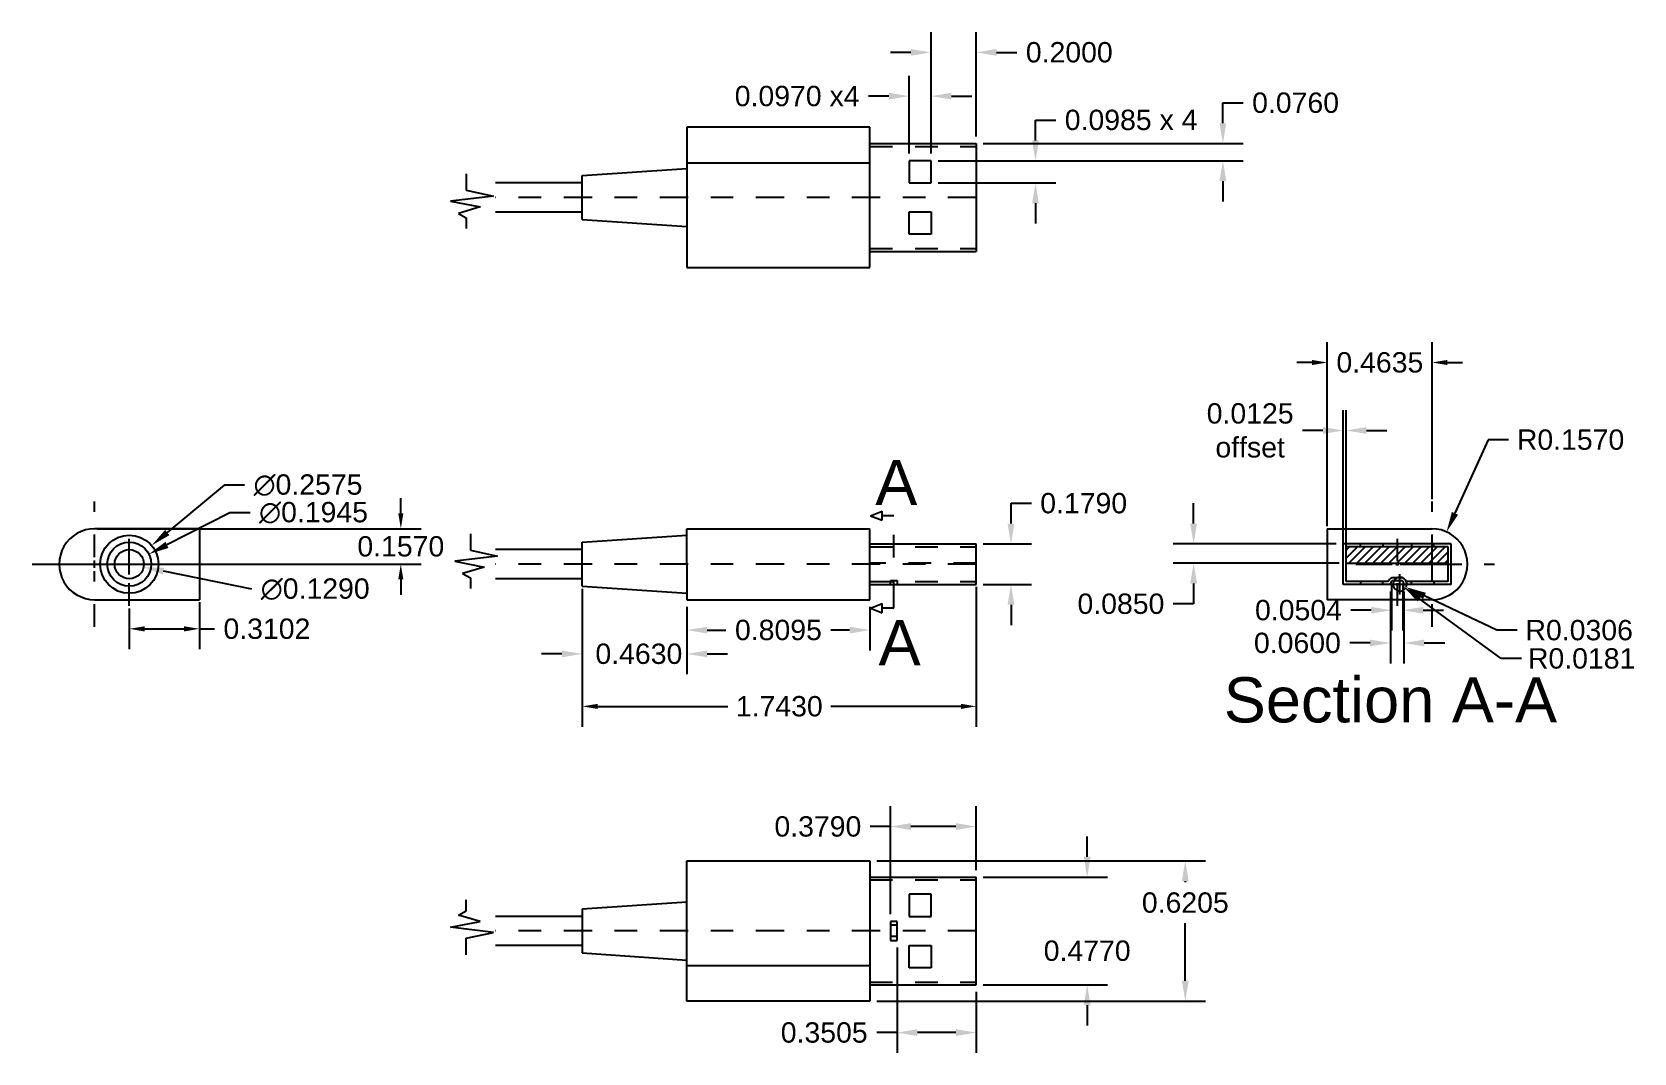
# Model space of a CAD drawing. Header units: inches. Extents: x 6.6 to 13.69, y 2.84 to 7.35.
import ezdxf

# ---------------------------------------------------------------- set-up
doc = ezdxf.new("R2010")
doc.units = ezdxf.units.IN
doc.header["$LTSCALE"] = 0.1
doc.header["$MEASUREMENT"] = 0
for name, pattern in [('CENTER', [2, 1.25, -0.25, 0.25, -0.25]), ('CENTER2', [1.125, 0.75, -0.125, 0.125, -0.125]), ('HIDDEN', [0.375, 0.25, -0.125]), ('PHANTOM', [2.5, 1.25, -0.25, 0.25, -0.25, 0.25, -0.25])]:
    doc.linetypes.add(name, pattern=pattern)
for name, color, linetype in [('Center Line', 3, 'CENTER'), ('Dimensions', 7, 'Continuous'), ('Hidden Lines', 2, 'HIDDEN'), ('Section Line', 150, 'PHANTOM'), ('Visible Lines', 1, 'Continuous')]:
    doc.layers.add(name, color=color, linetype=linetype)
doc.styles.get("Standard").update_dxf_attribs({"font": 'arial.ttf'})
doc.dimstyles.get("Standard").update_dxf_attribs({"dimtxt": 0.18, "dimasz": 0.18, "dimexe": 0.18, "dimexo": 0.0625, "dimgap": 0.09, "dimtad": 0, "dimtih": 1, "dimtoh": 1, "dimdec": 4, "dimzin": 0, "dimdsep": 46, "dimtxsty": 'Standard', "dimcen": 0.09, "dimadec": 0, "dimazin": 0, "dimtfac": 1, "dimtdec": 4, "dimtofl": 0, "dimtmove": 0, "dimatfit": 3, "dimfxl": 1, "dimtolj": 1, "dimtzin": 0, "dimarcsym": 0})

# ---------------------------------------------------------------- blocks, each defined once
blk = doc.blocks.new('*U20')
at = {"layer": 'Center Line', "color": 0, "linetype": 'CENTER2', "transparency": 16777216}
for p, q in [((0, 0.0314), (0, 0.277)), ((-0.277, 0), (-0.0314, 0)), ((0.0314, 0), (0.277, 0)), ((0, -0.277), (0, -0.0314))]:
    blk.add_line(p, q, dxfattribs=at)
at = {"layer": 'Center Line', "color": 0, "linetype": 'Continuous', "transparency": 16777216}
for p, q in [((-0.0157, 0), (0.0157, 0)), ((0, -0.0157), (0, 0.0157))]:
    blk.add_line(p, q, dxfattribs=at)
blk = doc.blocks.new('*D30')
at = {"layer": 'Dimensions', "color": 0, "lineweight": -2, "transparency": 16777216}
for p, q in [((9.5, 4.8117), (9.5, 4.6185)), ((10.3095, 4.8117), (10.3095, 4.6185)), ((9.59, 4.7085), (9.6726, 4.7085)), ((10.2195, 4.7085), (10.1369, 4.7085))]:
    blk.add_line(p, q, dxfattribs=at)
at = {"layer": 'Dimensions', "color": 0, "transparency": 16777216}
for points in [[(9.59, 4.7235), (9.59, 4.6935), (9.5, 4.7085)], [(10.2195, 4.7235), (10.2195, 4.6935), (10.3095, 4.7085)]]:
    blk.add_solid(points, dxfattribs=at)
at = {"layer": 'Dimensions', "color": 0, "transparency": 16777216, "insert": (9.9047, 4.7085), "char_height": 0.09, "attachment_point": 5}
blk.add_mtext('\\A1;0.8095', dxfattribs=at)
blk = doc.blocks.new('*D31')
at = {"layer": 'Dimensions', "color": 0, "lineweight": -2, "transparency": 16777216}
for p, q in [((9.037, 4.8715), (9.037, 4.5132)), ((9.5, 4.8117), (9.5, 4.5132)), ((8.947, 4.6032), (8.857, 4.6032)), ((9.59, 4.6032), (9.68, 4.6032))]:
    blk.add_line(p, q, dxfattribs=at)
at = {"layer": 'Dimensions', "color": 0, "transparency": 16777216}
for points in [[(8.947, 4.6182), (8.947, 4.5882), (9.037, 4.6032)], [(9.59, 4.6182), (9.59, 4.5882), (9.5, 4.6032)]]:
    blk.add_solid(points, dxfattribs=at)
at = {"layer": 'Dimensions', "color": 0, "transparency": 16777216, "insert": (9.2872, 4.6032), "char_height": 0.09, "attachment_point": 5}
blk.add_mtext('\\A1;0.4630', dxfattribs=at)
blk = doc.blocks.new('*D32')
at = {"layer": 'Dimensions', "color": 0, "lineweight": -2, "transparency": 16777216}
for p, q in [((10.4295, 3.3035), (10.4295, 2.8375)), ((10.78, 3.1075), (10.78, 2.8375)), ((10.4295, 2.9275), (10.3395, 2.9275)), ((10.69, 2.9275), (10.5195, 2.9275))]:
    blk.add_line(p, q, dxfattribs=at)
at = {"layer": 'Dimensions', "color": 0, "transparency": 16777216}
for points in [[(10.5195, 2.9425), (10.5195, 2.9125), (10.4295, 2.9275)], [(10.69, 2.9425), (10.69, 2.9125), (10.78, 2.9275)]]:
    blk.add_solid(points, dxfattribs=at)
at = {"layer": 'Dimensions', "color": 0, "transparency": 16777216, "insert": (10.1073, 2.9275), "char_height": 0.09, "attachment_point": 5}
blk.add_mtext('\\A1;0.3505', dxfattribs=at)
blk = doc.blocks.new('*D33')
at = {"layer": 'Dimensions', "color": 0, "lineweight": -2, "transparency": 16777216}
for p, q in [((10.401, 3.451), (10.401, 3.9292)), ((10.78, 3.647), (10.78, 3.9292)), ((10.401, 3.8392), (10.311, 3.8392)), ((10.69, 3.8392), (10.491, 3.8392))]:
    blk.add_line(p, q, dxfattribs=at)
at = {"layer": 'Dimensions', "color": 0, "transparency": 16777216}
for points in [[(10.491, 3.8542), (10.491, 3.8242), (10.401, 3.8392)], [(10.69, 3.8542), (10.69, 3.8242), (10.78, 3.8392)]]:
    blk.add_solid(points, dxfattribs=at)
at = {"layer": 'Dimensions', "color": 0, "transparency": 16777216, "insert": (10.0793, 3.8392), "char_height": 0.09, "attachment_point": 5}
blk.add_mtext('\\A1;0.3790', dxfattribs=at)
blk = doc.blocks.new('*D34')
at = {"layer": 'Dimensions', "color": 0, "lineweight": -2, "transparency": 16777216}
for p, q in [((12.6127, 4.8796), (12.6127, 4.5614)), ((12.6727, 4.8796), (12.6727, 4.5614)), ((12.5227, 4.6514), (12.4327, 4.6514)), ((12.7627, 4.6514), (12.8527, 4.6514))]:
    blk.add_line(p, q, dxfattribs=at)
at = {"layer": 'Dimensions', "color": 0, "transparency": 16777216}
for points in [[(12.5227, 4.6664), (12.5227, 4.6364), (12.6127, 4.6514)], [(12.7627, 4.6664), (12.7627, 4.6364), (12.6727, 4.6514)]]:
    blk.add_solid(points, dxfattribs=at)
at = {"layer": 'Dimensions', "color": 0, "transparency": 16777216, "insert": (12.201, 4.6514), "char_height": 0.09, "attachment_point": 5}
blk.add_mtext('\\A1;0.0600', dxfattribs=at)
blk = doc.blocks.new('*D35')
at = {"layer": 'Dimensions', "color": 0, "lineweight": -2, "transparency": 16777216}
for p, q in [((12.6096, 4.9115), (12.6996, 4.9115)), ((12.6546, 4.8665), (12.6546, 4.9565)), ((13.0831, 4.7078), (12.7635, 4.8597)), ((13.1731, 4.7078), (13.0831, 4.7078))]:
    blk.add_line(p, q, dxfattribs=at)
blk.add_arc((12.6546, 4.9115), 0.0306, 334.57952, 323.58675, dxfattribs=at)
at = {"layer": 'Dimensions', "color": 0, "transparency": 16777216}
blk.add_solid([(12.7699, 4.8733), (12.7571, 4.8462), (12.6822, 4.8983)], dxfattribs=at)
at = {"layer": 'Dimensions', "color": 0, "transparency": 16777216, "insert": (13.4479, 4.7078), "char_height": 0.09, "attachment_point": 5}
blk.add_mtext('\\A1;R0.0306', dxfattribs=at)
blk = doc.blocks.new('*D36')
at = {"layer": 'Dimensions', "color": 0, "lineweight": -2, "transparency": 16777216}
for p, q in [((10.9338, 5.1795), (10.9338, 5.2695)), ((10.9338, 5.2695), (11.0238, 5.2695)), ((10.8112, 5.0895), (11.0238, 5.0895)), ((10.8112, 4.9105), (11.0238, 4.9105)), ((10.9338, 4.8205), (10.9338, 4.7305))]:
    blk.add_line(p, q, dxfattribs=at)
at = {"layer": 'Dimensions', "color": 0, "transparency": 16777216}
for points in [[(10.9188, 5.1795), (10.9488, 5.1795), (10.9338, 5.0895)], [(10.9188, 4.8205), (10.9488, 4.8205), (10.9338, 4.9105)]]:
    blk.add_solid(points, dxfattribs=at)
at = {"layer": 'Dimensions', "color": 0, "transparency": 16777216, "insert": (11.2554, 5.2695), "char_height": 0.09, "attachment_point": 5}
blk.add_mtext('\\A1;0.1790', dxfattribs=at)
blk = doc.blocks.new('*D39')
at = {"layer": 'Dimensions', "color": 0, "lineweight": -2, "transparency": 16777216}
for p, q in [((13.045, 5.5506), (12.8982, 5.2252)), ((13.135, 5.5506), (13.045, 5.5506)), ((12.7967, 4.955), (12.7967, 5.045)), ((12.7517, 5), (12.8417, 5))]:
    blk.add_line(p, q, dxfattribs=at)
at = {"layer": 'Dimensions', "color": 0, "transparency": 16777216}
blk.add_solid([(12.8845, 5.2313), (12.9119, 5.219), (12.8612, 5.1431)], dxfattribs=at)
at = {"layer": 'Dimensions', "color": 0, "transparency": 16777216, "insert": (13.4098, 5.5506), "char_height": 0.09, "attachment_point": 5}
blk.add_mtext('\\A1;R0.1570', dxfattribs=at)
blk = doc.blocks.new('*D40')
at = {"layer": 'Dimensions', "color": 0, "lineweight": -2, "transparency": 16777216}
for p, q in [((11.0423, 6.8753), (11.0423, 6.9653)), ((11.0423, 6.9653), (11.1323, 6.9653)), ((10.6113, 6.7853), (11.1323, 6.7853)), ((10.6113, 6.6868), (11.1323, 6.6868)), ((11.0423, 6.5968), (11.0423, 6.5068))]:
    blk.add_line(p, q, dxfattribs=at)
at = {"layer": 'Dimensions', "color": 0, "transparency": 16777216}
for points in [[(11.0273, 6.8753), (11.0573, 6.8753), (11.0423, 6.7853)], [(11.0273, 6.5968), (11.0573, 6.5968), (11.0423, 6.6868)]]:
    blk.add_solid(points, dxfattribs=at)
at = {"layer": 'Dimensions', "color": 0, "transparency": 16777216, "insert": (11.4653, 6.9653), "char_height": 0.09, "attachment_point": 5}
blk.add_mtext('\\A1;0.0985 x 4', dxfattribs=at)
blk = doc.blocks.new('*D41')
at = {"layer": 'Dimensions', "color": 0, "lineweight": -2, "transparency": 16777216}
for p, q in [((10.483, 6.8165), (10.483, 7.1609)), ((10.58, 6.8165), (10.58, 7.1609)), ((10.393, 7.0709), (10.303, 7.0709)), ((10.67, 7.0709), (10.76, 7.0709))]:
    blk.add_line(p, q, dxfattribs=at)
at = {"layer": 'Dimensions', "color": 0, "transparency": 16777216}
for points in [[(10.393, 7.0859), (10.393, 7.0559), (10.483, 7.0709)], [(10.67, 7.0859), (10.67, 7.0559), (10.58, 7.0709)]]:
    blk.add_solid(points, dxfattribs=at)
at = {"layer": 'Dimensions', "color": 0, "transparency": 16777216, "insert": (9.9875, 7.0709), "char_height": 0.09, "attachment_point": 5}
blk.add_mtext('\\A1;0.0970 x4', dxfattribs=at)
blk = doc.blocks.new('*D42')
at = {"layer": 'Dimensions', "color": 0, "lineweight": -2, "transparency": 16777216}
for p, q in [((11.8713, 6.9513), (11.8713, 7.0413)), ((11.8713, 7.0413), (11.9613, 7.0413)), ((10.8112, 6.8613), (11.9613, 6.8613)), ((10.6113, 6.7853), (11.9613, 6.7853)), ((11.8713, 6.6953), (11.8713, 6.6053))]:
    blk.add_line(p, q, dxfattribs=at)
at = {"layer": 'Dimensions', "color": 0, "transparency": 16777216}
for points in [[(11.8563, 6.9513), (11.8863, 6.9513), (11.8713, 6.8613)], [(11.8563, 6.6953), (11.8863, 6.6953), (11.8713, 6.7853)]]:
    blk.add_solid(points, dxfattribs=at)
at = {"layer": 'Dimensions', "color": 0, "transparency": 16777216, "insert": (12.193, 7.0413), "char_height": 0.09, "attachment_point": 5}
blk.add_mtext('\\A1;0.0760', dxfattribs=at)
blk = doc.blocks.new('*D43')
at = {"layer": 'Dimensions', "color": 0, "lineweight": -2, "transparency": 16777216}
for p, q in [((10.58, 6.8165), (10.58, 7.3546)), ((10.78, 6.8925), (10.78, 7.3546)), ((10.49, 7.2646), (10.4, 7.2646)), ((10.87, 7.2646), (10.96, 7.2646))]:
    blk.add_line(p, q, dxfattribs=at)
at = {"layer": 'Dimensions', "color": 0, "transparency": 16777216}
for points in [[(10.49, 7.2796), (10.49, 7.2496), (10.58, 7.2646)], [(10.87, 7.2796), (10.87, 7.2496), (10.78, 7.2646)]]:
    blk.add_solid(points, dxfattribs=at)
at = {"layer": 'Dimensions', "color": 0, "transparency": 16777216, "insert": (11.1917, 7.2646), "char_height": 0.09, "attachment_point": 5}
blk.add_mtext('\\A1;0.2000', dxfattribs=at)
blk = doc.blocks.new('*D44')
at = {"layer": 'Dimensions', "color": 0, "lineweight": -2, "transparency": 16777216}
for p, q in [((12.6175, 4.9077), (12.6175, 4.7063)), ((12.6678, 4.9077), (12.6678, 4.7063)), ((12.5275, 4.7963), (12.4375, 4.7963)), ((12.7578, 4.7963), (12.8478, 4.7963))]:
    blk.add_line(p, q, dxfattribs=at)
at = {"layer": 'Dimensions', "color": 0, "transparency": 16777216}
for points in [[(12.5275, 4.8113), (12.5275, 4.7813), (12.6175, 4.7963)], [(12.7578, 4.8113), (12.7578, 4.7813), (12.6678, 4.7963)]]:
    blk.add_solid(points, dxfattribs=at)
at = {"layer": 'Dimensions', "color": 0, "transparency": 16777216, "insert": (12.2058, 4.7963), "char_height": 0.09, "attachment_point": 5}
blk.add_mtext('\\A1;0.0504', dxfattribs=at)
blk = doc.blocks.new('*D45')
at = {"layer": 'Dimensions', "color": 0, "lineweight": -2, "transparency": 16777216}
for p, q in [((12.6096, 4.9115), (12.6996, 4.9115)), ((12.6546, 4.8665), (12.6546, 4.9565)), ((13.1026, 4.5826), (12.7417, 4.8475)), ((13.1926, 4.5826), (13.1026, 4.5826))]:
    blk.add_line(p, q, dxfattribs=at)
blk.add_arc((12.6546, 4.9115), 0.0181, 323.71783, 358.19902, dxfattribs=at)
at = {"layer": 'Dimensions', "color": 0, "transparency": 16777216}
blk.add_solid([(12.7506, 4.8596), (12.7328, 4.8354), (12.6692, 4.9008)], dxfattribs=at)
at = {"layer": 'Dimensions', "color": 0, "transparency": 16777216, "insert": (13.4588, 4.5826), "char_height": 0.09, "attachment_point": 5}
blk.add_mtext('\\A1;R0.0181', dxfattribs=at)
blk = doc.blocks.new('*D46')
at = {"layer": 'Dimensions', "color": 0, "lineweight": -2, "transparency": 16777216}
for p, q in [((7.452, 5.3496), (7.2004, 5.14)), ((7.542, 5.3496), (7.452, 5.3496)), ((7.0323, 4.9551), (7.0323, 5.0451)), ((6.9873, 5.0001), (7.0773, 5.0001))]:
    blk.add_line(p, q, dxfattribs=at)
at = {"layer": 'Dimensions', "color": 0, "transparency": 16777216}
blk.add_solid([(7.1908, 5.1516), (7.21, 5.1285), (7.1313, 5.0825)], dxfattribs=at)
at = {"layer": 'Dimensions', "color": 0, "transparency": 16777216, "insert": (7.8231, 5.3496), "char_height": 0.09, "attachment_point": 5}
blk.add_mtext('\\A1;∅0.2575', dxfattribs=at)
blk = doc.blocks.new('*D47')
at = {"layer": 'Dimensions', "color": 0, "lineweight": -2, "transparency": 16777216}
for p, q in [((7.4766, 5.2275), (7.199, 5.0854)), ((7.5666, 5.2275), (7.4766, 5.2275)), ((7.0323, 4.9551), (7.0323, 5.0451)), ((6.9873, 5.0001), (7.0773, 5.0001))]:
    blk.add_line(p, q, dxfattribs=at)
at = {"layer": 'Dimensions', "color": 0, "transparency": 16777216}
blk.add_solid([(7.1922, 5.0987), (7.2058, 5.072), (7.1189, 5.0444)], dxfattribs=at)
at = {"layer": 'Dimensions', "color": 0, "transparency": 16777216, "insert": (7.8477, 5.2275), "char_height": 0.09, "attachment_point": 5}
blk.add_mtext('\\A1;∅0.1945', dxfattribs=at)
blk = doc.blocks.new('*D48')
at = {"layer": 'Dimensions', "color": 0, "lineweight": -2, "transparency": 16777216}
for p, q in [((7.0323, 4.9551), (7.0323, 5.0451)), ((6.9873, 5.0001), (7.0773, 5.0001)), ((7.5745, 4.8893), (7.1837, 4.9691))]:
    blk.add_line(p, q, dxfattribs=at)
at = {"layer": 'Dimensions', "color": 0, "transparency": 16777216}
blk.add_solid([(7.1867, 4.9838), (7.1807, 4.9544), (7.0955, 4.9871)], dxfattribs=at)
at = {"layer": 'Dimensions', "color": 0, "transparency": 16777216, "insert": (7.8551, 4.8893), "char_height": 0.09, "attachment_point": 5}
blk.add_mtext('\\A1;∅0.1290', dxfattribs=at)
blk = doc.blocks.new('*D49')
at = {"layer": 'Dimensions', "color": 0, "lineweight": -2, "transparency": 16777216}
for p, q in [((11.2709, 3.7057), (11.2709, 3.7957)), ((10.8112, 3.6157), (11.3609, 3.6157)), ((10.8112, 3.1387), (11.3609, 3.1387)), ((11.2709, 3.0487), (11.2709, 2.9587))]:
    blk.add_line(p, q, dxfattribs=at)
at = {"layer": 'Dimensions', "color": 0, "transparency": 16777216}
for points in [[(11.2559, 3.7057), (11.2859, 3.7057), (11.2709, 3.6157)], [(11.2559, 3.0487), (11.2859, 3.0487), (11.2709, 3.1387)]]:
    blk.add_solid(points, dxfattribs=at)
at = {"layer": 'Dimensions', "color": 0, "transparency": 16777216, "insert": (11.2709, 3.2894), "char_height": 0.09, "attachment_point": 5}
blk.add_mtext('\\A1;0.4770', dxfattribs=at)
blk = doc.blocks.new('*D50')
at = {"layer": 'Dimensions', "color": 0, "lineweight": -2, "transparency": 16777216}
for p, q in [((10.3407, 3.6875), (11.7951, 3.6875)), ((11.7051, 3.5975), (11.7051, 3.5934)), ((11.7051, 3.157), (11.7051, 3.4115)), ((10.3407, 3.067), (11.7951, 3.067))]:
    blk.add_line(p, q, dxfattribs=at)
at = {"layer": 'Dimensions', "color": 0, "transparency": 16777216}
for points in [[(11.6901, 3.5975), (11.7201, 3.5975), (11.7051, 3.6875)], [(11.6901, 3.157), (11.7201, 3.157), (11.7051, 3.067)]]:
    blk.add_solid(points, dxfattribs=at)
at = {"layer": 'Dimensions', "color": 0, "transparency": 16777216, "insert": (11.7051, 3.5024), "char_height": 0.09, "attachment_point": 5}
blk.add_mtext('\\A1;0.6205', dxfattribs=at)
blk = doc.blocks.new('*D52')
at = {"layer": 'Dimensions', "color": 0, "lineweight": -2, "transparency": 16777216}
for p, q in [((12.4042, 5.0312), (12.4042, 5.6816)), ((12.4167, 5.0312), (12.4167, 5.6816)), ((12.3142, 5.5916), (12.2242, 5.5916)), ((12.5067, 5.5916), (12.5967, 5.5916))]:
    blk.add_line(p, q, dxfattribs=at)
at = {"layer": 'Dimensions', "color": 0, "transparency": 16777216}
for points in [[(12.3142, 5.6066), (12.3142, 5.5766), (12.4042, 5.5916)], [(12.5067, 5.6066), (12.5067, 5.5766), (12.4167, 5.5916)]]:
    blk.add_solid(points, dxfattribs=at)
at = {"layer": 'Dimensions', "color": 0, "transparency": 16777216, "insert": (11.992, 5.5916), "char_height": 0.09, "attachment_point": 5}
blk.add_mtext('\\A1;0.0125\\Poffset ', dxfattribs=at)
blk = doc.blocks.new('*D53')
at = {"layer": 'Dimensions', "color": 0, "lineweight": -2, "transparency": 16777216}
for p, q in [((11.7419, 5.1795), (11.7419, 5.2695)), ((12.3729, 5.0895), (11.6519, 5.0895)), ((12.3854, 5.0045), (11.6519, 5.0045)), ((11.7419, 4.9145), (11.7419, 4.8245)), ((11.7419, 4.8245), (11.6519, 4.8245))]:
    blk.add_line(p, q, dxfattribs=at)
at = {"layer": 'Dimensions', "color": 0, "transparency": 16777216}
for points in [[(11.7269, 5.1795), (11.7569, 5.1795), (11.7419, 5.0895)], [(11.7269, 4.9145), (11.7569, 4.9145), (11.7419, 5.0045)]]:
    blk.add_solid(points, dxfattribs=at)
at = {"layer": 'Dimensions', "color": 0, "transparency": 16777216, "insert": (11.4202, 4.8245), "char_height": 0.09, "attachment_point": 5}
blk.add_mtext('\\A1;0.0850', dxfattribs=at)
blk = doc.blocks.new('*U56')
at = {"layer": 'Center Line', "color": 0, "linetype": 'CENTER2', "transparency": 16777216}
for p, q in [((0, 0.0314), (0, 0.277)), ((-0.277, 0), (-0.0314, 0)), ((0.0314, 0), (0.277, 0)), ((0, -0.277), (0, -0.0314))]:
    blk.add_line(p, q, dxfattribs=at)
at = {"layer": 'Center Line', "color": 0, "linetype": 'Continuous', "transparency": 16777216}
for p, q in [((-0.0157, 0), (0.0157, 0)), ((0, -0.0157), (0, 0.0157))]:
    blk.add_line(p, q, dxfattribs=at)
blk = doc.blocks.new('*U57')
at = {"layer": 'Center Line', "color": 0, "linetype": 'CENTER2', "transparency": 16777216}
for p, q in [((0, 0.0129), (0, 0.1845)), ((-0.1845, 0), (-0.0129, 0)), ((0.0129, 0), (0.1845, 0)), ((0, -0.1845), (0, -0.0129))]:
    blk.add_line(p, q, dxfattribs=at)
at = {"layer": 'Center Line', "color": 0, "linetype": 'Continuous', "transparency": 16777216}
for p, q in [((-0.00645, 0), (0.00645, 0)), ((0, -0.00645), (0, 0.00645))]:
    blk.add_line(p, q, dxfattribs=at)
blk = doc.blocks.new('*U58')
at = {"layer": 'Center Line', "color": 0, "linetype": 'CENTER2', "transparency": 16777216}
for p, q in [((0, 0.0129), (0, 0.1845)), ((-0.1845, 0), (-0.0129, 0)), ((0.0129, 0), (0.1845, 0)), ((0, -0.1845), (0, -0.0129))]:
    blk.add_line(p, q, dxfattribs=at)
at = {"layer": 'Center Line', "color": 0, "linetype": 'Continuous', "transparency": 16777216}
for p, q in [((-0.00645, 0), (0.00645, 0)), ((0, -0.00645), (0, 0.00645))]:
    blk.add_line(p, q, dxfattribs=at)
blk = doc.blocks.new('*D59')
at = {"layer": 'Dimensions', "color": 0, "lineweight": -2, "transparency": 16777216}
for p, q in [((7.3426, 4.8317), (7.3426, 4.624)), ((7.0323, 4.8043), (7.0323, 4.624)), ((7.0998, 4.714), (7.2751, 4.714)), ((7.3426, 4.714), (7.4101, 4.714))]:
    blk.add_line(p, q, dxfattribs=at)
at = {"layer": 'Dimensions', "color": 0, "transparency": 16777216}
for points in [[(7.0998, 4.7252), (7.0998, 4.7027), (7.0323, 4.714)], [(7.2751, 4.7252), (7.2751, 4.7027), (7.3426, 4.714)]]:
    blk.add_solid(points, dxfattribs=at)
at = {"layer": 'Dimensions', "color": 0, "transparency": 16777216, "insert": (7.6414, 4.714), "char_height": 0.09, "attachment_point": 5}
blk.add_mtext('\\A1;0.3102', dxfattribs=at)
blk = doc.blocks.new('*D60')
at = {"layer": 'Dimensions', "color": 0, "lineweight": -2, "transparency": 16777216}
for p, q in [((8.2339, 5.2245), (8.2339, 5.292)), ((6.8901, 5.157), (8.3239, 5.157)), ((6.6133, 5), (8.3239, 5)), ((8.2339, 4.9325), (8.2339, 4.865))]:
    blk.add_line(p, q, dxfattribs=at)
at = {"layer": 'Dimensions', "color": 0, "transparency": 16777216}
for points in [[(8.2226, 5.2245), (8.2451, 5.2245), (8.2339, 5.157)], [(8.2226, 4.9325), (8.2451, 4.9325), (8.2339, 5)]]:
    blk.add_solid(points, dxfattribs=at)
at = {"layer": 'Dimensions', "color": 0, "transparency": 16777216, "insert": (8.2339, 5.0785), "char_height": 0.09, "attachment_point": 5}
blk.add_mtext('\\A1;0.1570', dxfattribs=at)
blk = doc.blocks.new('*D63')
at = {"layer": 'Dimensions', "color": 0, "lineweight": -2, "transparency": 16777216}
for p, q in [((9.037, 4.8915), (9.037, 4.281)), ((10.78, 4.8992), (10.78, 4.281)), ((9.1045, 4.371), (9.6811, 4.371)), ((10.7125, 4.371), (10.1359, 4.371))]:
    blk.add_line(p, q, dxfattribs=at)
at = {"layer": 'Dimensions', "color": 0, "transparency": 16777216}
for points in [[(9.1045, 4.3822), (9.1045, 4.3597), (9.037, 4.371)], [(10.7125, 4.3822), (10.7125, 4.3597), (10.78, 4.371)]]:
    blk.add_solid(points, dxfattribs=at)
at = {"layer": 'Dimensions', "color": 0, "transparency": 16777216, "insert": (9.9085, 4.371), "char_height": 0.09, "attachment_point": 5}
blk.add_mtext('\\A1;1.7430', dxfattribs=at)
blk = doc.blocks.new('*D64')
at = {"layer": 'Dimensions', "color": 0, "lineweight": -2, "transparency": 16777216}
for p, q in [((12.3332, 5.1682), (12.3332, 5.9825)), ((12.7967, 5.2883), (12.7967, 5.9825)), ((12.2657, 5.8925), (12.1982, 5.8925)), ((12.8642, 5.8925), (12.9317, 5.8925))]:
    blk.add_line(p, q, dxfattribs=at)
at = {"layer": 'Dimensions', "color": 0, "transparency": 16777216}
for points in [[(12.2657, 5.9037), (12.2657, 5.8812), (12.3332, 5.8925)], [(12.8642, 5.9037), (12.8642, 5.8812), (12.7967, 5.8925)]]:
    blk.add_solid(points, dxfattribs=at)
at = {"layer": 'Dimensions', "color": 0, "transparency": 16777216, "insert": (12.566, 5.8925), "char_height": 0.09, "attachment_point": 5}
blk.add_mtext('\\A1;0.4635', dxfattribs=at)

msp = doc.modelspace()

# ---------------------------------------------------------------- hatches: boundary and pattern name
at = {"layer": 'Visible Lines'}
h = msp.add_hatch(dxfattribs=at)
h.set_pattern_fill('ANSI31', color=256, scale=0.2)
h.paths.add_polyline_path([(12.86866, 5.077), (12.41666, 5.077), (12.41666, 5.0045), (12.86866, 5.0045)])

# ---------------------------------------------------------------- linework, layer by layer
at = {"layer": 'Center Line'}
for p, q in [((10.78, 6.62276), (8.65306, 6.62276)), ((10.78, 5), (8.65306, 5)), ((10.78, 3.37724), (8.65306, 3.37724))]:
    msp.add_line(p, q, dxfattribs=at)
at = {"layer": 'Dimensions'}
for p, q in [((8.5231, 6.72771), (8.5231, 6.65512)), ((8.64395, 6.62886), (8.454, 6.60654)), ((8.454, 6.60654), (8.58489, 6.58103)), ((8.5231, 6.65512), (8.64395, 6.62886)), ((8.58489, 6.58103), (8.48911, 6.55233)), ((8.48911, 6.55233), (8.5231, 6.5332)), ((8.5231, 6.5332), (8.5231, 6.48537)), ((8.54148, 5.13431), (8.54148, 5.06173)), ((8.66233, 5.03546), (8.47238, 5.01314)), ((8.54148, 5.06173), (8.66233, 5.03546)), ((8.47238, 5.01314), (8.60327, 4.98763)), ((8.60327, 4.98763), (8.5075, 4.95893)), ((8.5075, 4.95893), (8.54148, 4.9398)), ((8.54148, 4.9398), (8.54148, 4.89197)), ((8.5231, 3.4668), (8.5231, 3.51463)), ((8.454, 3.39346), (8.58489, 3.41897)), ((8.48911, 3.44767), (8.5231, 3.4668)), ((8.58489, 3.41897), (8.48911, 3.44767)), ((8.64395, 3.37114), (8.454, 3.39346)), ((8.5231, 3.34488), (8.64395, 3.37114)), ((8.5231, 3.27229), (8.5231, 3.34488))]:
    msp.add_line(p, q, dxfattribs=at)
at = {"layer": 'Hidden Lines'}
for p, q in [((10.3095, 6.84876), (10.78, 6.84876)), ((10.3095, 6.39676), (10.78, 6.39676)), ((10.3095, 5.077), (10.78, 5.077)), ((12.48016, 5.077), (12.48016, 5.0895)), ((12.57866, 5.0895), (12.57866, 5.077)), ((12.70666, 5.0895), (12.70666, 5.077)), ((12.80516, 5.077), (12.80516, 5.0895)), ((10.78, 5.0045), (10.3095, 5.0045)), ((10.3095, 4.923), (10.78, 4.923)), ((10.401, 4.9105), (10.401, 4.928)), ((10.401, 4.928), (10.4295, 4.928)), ((10.4295, 4.928), (10.4295, 4.9105)), ((12.48016, 4.923), (12.48016, 4.9105)), ((12.57866, 4.9105), (12.57866, 4.923)), ((12.70666, 4.9105), (12.70666, 4.923)), ((12.80516, 4.923), (12.80516, 4.9105)), ((10.3095, 3.60324), (10.78, 3.60324)), ((10.3095, 3.15124), (10.78, 3.15124))]:
    msp.add_line(p, q, dxfattribs=at)
at = {"layer": 'Section Line'}
for p, q in [((10.31274, 5.21476), (10.36399, 5.23523)), ((10.31274, 5.21476), (10.36399, 5.19429)), ((10.36399, 5.19429), (10.36399, 5.23523)), ((10.41525, 5.21476), (10.36399, 5.21476)), ((10.41525, 4.80528), (10.41525, 5.21476)), ((10.31274, 4.80528), (10.36399, 4.82575)), ((10.36399, 4.78481), (10.36399, 4.82575)), ((10.31274, 4.80528), (10.36399, 4.78481)), ((10.41525, 4.80528), (10.36399, 4.80528))]:
    msp.add_line(p, q, dxfattribs=at)
at = {"layer": 'Visible Lines'}
for p, q in [((10.3095, 6.93301), (9.5, 6.93301)), ((9.5, 6.93301), (9.5, 6.31251)), ((10.3095, 6.31251), (10.3095, 6.93301)), ((10.3095, 6.86126), (10.78, 6.86126)), ((10.78, 6.86126), (10.78, 6.38426)), ((9.037, 6.72001), (9.5, 6.75151)), ((9.5, 6.77601), (10.3095, 6.77601)), ((9.5, 6.75151), (9.5, 6.49401)), ((10.58, 6.78526), (10.483, 6.78526)), ((10.483, 6.78526), (10.483, 6.68676)), ((10.58, 6.68676), (10.58, 6.78526)), ((9.037, 6.68726), (8.65306, 6.68726)), ((9.037, 6.52551), (9.037, 6.72001)), ((10.483, 6.68676), (10.58, 6.68676)), ((9.037, 6.55826), (8.65306, 6.55826)), ((9.037, 6.52551), (9.5, 6.49401)), ((10.483, 6.46026), (10.483, 6.55876)), ((10.483, 6.55876), (10.58, 6.55876)), ((10.58, 6.55876), (10.58, 6.46026)), ((10.58, 6.46026), (10.483, 6.46026)), ((10.3095, 6.38426), (10.78, 6.38426)), ((9.5, 6.31251), (10.3095, 6.31251)), ((7.34258, 5.157), (6.87886, 5.157)), ((7.34258, 5.157), (7.34258, 4.843)), ((9.037, 5.09725), (9.5, 5.12875)), ((9.5, 5), (9.5, 5.157)), ((9.5, 5.157), (10.3095, 5.157)), ((10.3095, 4.843), (10.3095, 5.157)), ((12.33316, 5.157), (12.33316, 4.843)), ((12.33316, 5.157), (12.79688, 5.157)), ((9.037, 5.0645), (8.65306, 5.0645)), ((9.037, 4.90275), (9.037, 5.09725)), ((10.3095, 5.0895), (10.78, 5.0895)), ((10.78, 4.9105), (10.78, 5.0895)), ((12.40416, 4.9105), (12.40416, 5.0895)), ((12.88116, 5.0895), (12.40416, 5.0895)), ((12.86866, 5.077), (12.41666, 5.077)), ((12.41666, 4.923), (12.41666, 5.077)), ((12.86866, 4.923), (12.86866, 5.077)), ((12.88116, 4.9105), (12.88116, 5.0895)), ((9.5, 5), (9.5, 4.843)), ((12.41666, 5.0045), (12.86866, 5.0045)), ((9.037, 4.9355), (8.65306, 4.9355)), ((9.037, 4.90275), (9.5, 4.87125)), ((10.3095, 4.9105), (10.78, 4.9105)), ((12.61265, 4.91089), (12.40416, 4.9105)), ((12.60241, 4.923), (12.41666, 4.923)), ((12.66785, 4.939), (12.61747, 4.939)), ((12.6646, 4.9265), (12.62071, 4.9265)), ((12.88116, 4.9105), (12.67266, 4.91089)), ((12.86866, 4.923), (12.68291, 4.923)), ((6.87908, 4.843), (7.34258, 4.843)), ((9.5, 4.843), (10.3095, 4.843)), ((12.79666, 4.843), (12.33316, 4.843)), ((9.5, 3.68749), (10.3095, 3.68749)), ((9.5, 3.06699), (9.5, 3.68749)), ((10.3095, 3.68749), (10.3095, 3.06699)), ((10.3095, 3.61574), (10.78, 3.61574)), ((10.78, 3.13874), (10.78, 3.61574)), ((9.037, 3.47449), (9.5, 3.50599)), ((9.037, 3.47449), (9.037, 3.27999)), ((9.5, 3.24849), (9.5, 3.50599)), ((10.58, 3.53974), (10.483, 3.53974)), ((10.483, 3.53974), (10.483, 3.44124)), ((10.58, 3.44124), (10.58, 3.53974)), ((9.037, 3.44174), (8.65306, 3.44174)), ((10.4295, 3.41974), (10.401, 3.41974)), ((10.401, 3.41974), (10.401, 3.33474)), ((10.4295, 3.40243), (10.401, 3.40243)), ((10.4295, 3.33474), (10.4295, 3.41974)), ((10.483, 3.44124), (10.58, 3.44124)), ((10.4295, 3.35205), (10.401, 3.35205)), ((10.401, 3.33474), (10.4295, 3.33474)), ((9.037, 3.31274), (8.65306, 3.31274)), ((9.037, 3.27999), (9.5, 3.24849)), ((10.483, 3.21474), (10.483, 3.31324)), ((10.483, 3.31324), (10.58, 3.31324)), ((10.58, 3.31324), (10.58, 3.21474)), ((9.5, 3.22399), (10.3095, 3.22399)), ((10.58, 3.21474), (10.483, 3.21474)), ((10.3095, 3.13874), (10.78, 3.13874)), ((10.3095, 3.06699), (9.5, 3.06699))]:
    msp.add_line(p, q, dxfattribs=at)
for radius in [0.12875, 0.09725, 0.0645]:
    msp.add_circle((7.03233, 5.00006), radius, dxfattribs=at)
for centre, radius, start, end in [((6.87908, 5), 0.157, 89.918937, 270.000019), ((12.79666, 5), 0.157, 269.999981, 90.081063), ((12.63069, 4.91146), 0.03055, 115.654682, 157.807734), ((12.63069, 4.91146), 0.01805, 123.575587, 181.800981), ((12.65462, 4.91146), 0.01805, 358.199019, 56.424413), ((12.65462, 4.91146), 0.03055, 22.192266, 64.345318)]:
    msp.add_arc(centre, radius, start, end, dxfattribs=at)

# ---------------------------------------------------------------- block references
at = {"layer": 'Center Line', "linetype": 'CENTER2'}
for name, p in [('*U56', (6.87908, 5)), ('*U20', (12.79666, 5)), ('*U57', (7.03233, 5.00006)), ('*U58', (12.64341, 5.00006))]:
    msp.add_blockref(name, p, dxfattribs=at)

# ---------------------------------------------------------------- texts
at = {"layer": 'Section Line', "char_height": 0.2, "attachment_point": 1}
for s, width, insert in [('A', 0.2273516, (10.33323, 5.46161)), ('A', 0.4172361, (10.34773, 4.7531)), ('Section A-A', 2, (11.875, 4.5))]:
    msp.add_mtext_dynamic_manual_height_columns(s, width=width, gutter_width=1, heights=[0], dxfattribs=dict(at, insert=insert))

# ---------------------------------------------------------------- dimensions: what is measured, and where the dimension line sits
at = {"layer": 'Dimensions'}
for base, p1, p2, angle, override, picture, middle in [((10.78, 7.26457), (10.58, 6.78526), (10.78, 6.86126), 180, {"dimscale": 0.5}, '*D43', (11.19166, 7.26457)), ((10.93378, 5.0895), (10.78, 4.9105), (10.78, 5.0895), 90, {"dimscale": 0.5}, '*D36', (11.25544, 5.2695)), ((10.78, 4.37095), (9.037, 4.90275), (10.78, 4.9105), 180, {"dimscale": 0.5, "dimasz": 0.135, "dimexo": 0.0225}, '*D63', (9.9085, 4.37095)), ((7.34258141, 4.71397852), (7.03233143, 4.81555549), (7.34258141, 4.84299997), 180, {"dimscale": 0.5, "dimasz": 0.135, "dimexo": 0.0225}, '*D59', (7.64143543, 4.71397852)), ((10.401, 3.83915), (10.78, 3.61574), (10.401, 3.41974), 180, {"dimscale": 0.5}, '*D33', (10.07934, 3.83915)), ((10.4295, 2.9275), (10.78, 3.13874), (10.4295, 3.33474), 180, {"dimscale": 0.5}, '*D32', (10.10735, 2.9275))]:
    dim = msp.add_linear_dim(base=base, p1=p1, p2=p2, angle=angle, dimstyle='Standard', override=override, dxfattribs=at)
    dim.commit()
    dim.dimension.update_dxf_attribs({"geometry": picture, "text_midpoint": middle})
dim = msp.add_linear_dim(base=(10.483, 7.0709), p1=(10.58, 6.78526), p2=(10.483, 6.78526), text='<> x4', dimstyle='Standard', override={"dimscale": 0.5}, dxfattribs=at)
dim.commit()
dim.dimension.update_dxf_attribs({"geometry": '*D41', "text_midpoint": (9.98751, 7.0709)})
dim = msp.add_linear_dim(base=(11.04229, 6.78526), p1=(10.58, 6.68676), p2=(10.58, 6.78526), angle=90, text='<> x 4', dimstyle='Standard', override={"dimscale": 0.5}, dxfattribs=at)
dim.commit()
dim.dimension.update_dxf_attribs({"geometry": '*D40', "text_midpoint": (11.46525, 6.96526)})
for base, p1, p2, angle, override, picture, middle in [((11.87134, 6.86126), (10.58, 6.78526), (10.78, 6.86126), 270, {"dimscale": 0.5}, '*D42', (12.193, 7.04126)), ((12.33316, 5.8925), (12.79666, 5.277), (12.33316, 5.157), 180, {"dimscale": 0.5, "dimasz": 0.135, "dimexo": 0.0225}, '*D64', (12.566, 5.8925)), ((8.23388, 5.157), (6.60208, 5), (6.87886, 5.157), 90, {"dimscale": 0.5, "dimasz": 0.135, "dimexo": 0.0225}, '*D60', (8.23388, 5.0785)), ((11.74191, 5.0895), (12.41666, 5.0045), (12.40416, 5.0895), 90, {"dimscale": 0.5}, '*D53', (11.42025, 4.8245)), ((9.5, 4.60323), (9.037, 4.90275), (9.5, 4.843), 180, {"dimscale": 0.5}, '*D31', (9.28721, 4.60323)), ((11.27086, 3.61574), (10.78, 3.13874), (10.78, 3.61574), 90, {"dimscale": 0.5}, '*D49', (11.27086, 3.28937)), ((11.70512, 3.06699), (10.3095, 3.68749), (10.3095, 3.06699), 90, {"dimscale": 0.5}, '*D50', (11.70512, 3.5024))]:
    dim = msp.add_linear_dim(base=base, p1=p1, p2=p2, angle=angle, dimstyle='Standard', override=override, dxfattribs=at)
    dim.commit()
    dim.dimension.update_dxf_attribs({"geometry": picture, "text_midpoint": middle, "dimtype": 160})
dim = msp.add_linear_dim(base=(12.40416, 5.59155), p1=(12.41666, 5), p2=(12.40416, 5), text='<>\\Poffset ', dimstyle='Standard', override={"dimscale": 0.5}, dxfattribs=at)
dim.commit()
dim.dimension.update_dxf_attribs({"geometry": '*D52', "text_midpoint": (11.99201, 5.59155), "dimtype": 160})
for center, mpoint, picture, middle in [((12.79666, 5), (12.86121, 5.14311), '*D39', (13.40977, 5.55064)), ((12.654621, 4.91146), (12.682215, 4.898346), '*D35', (13.447926, 4.707827)), ((12.654621, 4.91146), (12.669173, 4.900778), '*D45', (13.45877, 4.582619))]:
    dim = msp.add_radius_dim(center=center, mpoint=mpoint, dimstyle='Standard', override={"dimscale": 0.5}, dxfattribs=at)
    dim.commit()
    dim.dimension.update_dxf_attribs({"geometry": picture, "text_midpoint": middle, "dimtype": 164})
for p1, p2, picture, middle in [((6.9334, 4.91766), (7.13126, 5.08245), '*D46', (7.82314, 5.3496)), ((6.94577, 4.95574), (7.1189, 5.04437), '*D47', (7.84774, 5.22752)), ((6.96914, 5.01297), (7.09553, 4.98715), '*D48', (7.57448, 4.8893))]:
    dim = msp.add_diameter_dim_2p(p1=p1, p2=p2, dimstyle='Standard', override={"dimscale": 0.5}, dxfattribs=at)
    dim.commit()
    dim.dimension.update_dxf_attribs({"geometry": picture, "text_midpoint": middle, "dimtype": 163})
for base, p1, p2, picture, middle in [((12.61265, 4.65145), (12.67266, 4.91089), (12.61265, 4.91089), '*D34', (12.20099, 4.65145)), ((10.3095, 4.70854), (9.5, 4.843), (10.3095, 4.843), '*D30', (9.90475, 4.70854))]:
    dim = msp.add_linear_dim(base=base, p1=p1, p2=p2, dimstyle='Standard', override={"dimscale": 0.5}, dxfattribs=at)
    dim.commit()
    dim.dimension.update_dxf_attribs({"geometry": picture, "text_midpoint": middle, "dimtype": 160})
dim = msp.add_linear_dim(base=(12.61747, 4.79635), p1=(12.66785, 4.939), p2=(12.61747, 4.939), dimstyle='Standard', override={"dimscale": 0.5}, dxfattribs=at)
dim.commit()
dim.dimension.update_dxf_attribs({"geometry": '*D44', "text_midpoint": (12.20584, 4.79635)})

doc.saveas('drawing.dxf')
